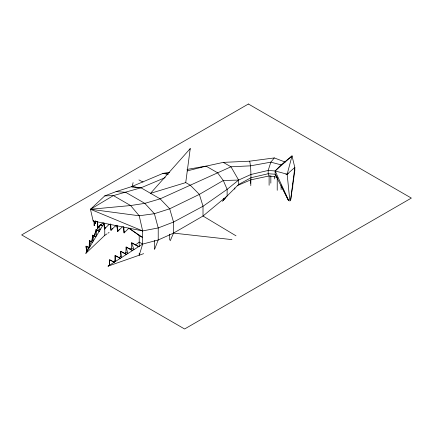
<?xml version="1.0" encoding="UTF-8"?>
<svg xmlns="http://www.w3.org/2000/svg" width="433" height="433" viewBox="0 0 433 433"><rect width="100%" height="100%" fill="white"/><g stroke="black" fill="none" stroke-linecap="round" stroke-linejoin="round"><path stroke-width="0.65" d="M109.37 265.142L109.587 259.778L114.22 262.225L109.587 259.778L109.517 265.223L108.066 266.149L143.642 253.657M114.875 260.888L115.091 255.524L120.331 258.322L115.091 255.524L115.627 261.321L114.875 260.888L113.608 261.868M120.379 256.639L120.591 251.27L126.441 254.425L120.591 251.27L121.743 257.424L120.379 256.639L119.107 257.619M125.884 252.385L126.095 247.021L132.558 250.523L126.095 247.021L127.854 253.522L125.884 252.385L124.612 253.365M131.388 248.131L131.6 242.767L138.668 246.621L131.6 242.767L133.965 249.625L131.388 248.131L130.117 249.116M94.27 224.224L94.167 225.533L95.606 221.312M185.735 182.596L190.228 148.584L150.565 193.324L185.735 182.596L190.282 185.221L199.375 194.379L203.012 206.26L203.012 216.035L236.007 235.828M132.049 187.137L133.093 182.596M288.595 200.739L275.155 174.234L275.155 170.965L281.104 164.859L292.021 155.967L287.155 174.223L289.856 201.069M95.417 220.971L94.167 225.533L93.95 221.03M95.152 221.756L95.249 223.688L95.785 221.734M288.275 173.595L287.155 174.223L275.155 170.965L268.184 170.45L250.972 174.467L238.621 180.063L227.13 189.345L203.012 206.26L173.53 222.053L158.218 227.947L142.663 230.919L93.138 221.025L90.465 209.285L104.764 195.889L113.376 195.597L130.604 205.545L139.215 215.78L142.663 230.919L142.663 244.077L139.215 255.237L139.215 253.267M95.249 223.688L96.072 221.274M154.63 249.191L158.218 239.979L158.218 227.947L154.392 213.702L144.822 203.364L125.678 192.312L116.109 191.602L104.764 195.889M133.369 186.314L131.421 186.704L140.996 187.798L160.134 198.85L169.704 208.793L173.53 222.053L173.53 233.106L170.212 240.77M98.172 226.897L97.436 228.532L100.012 230.02L99.53 225.474M106.924 233.896L104.764 235.352L85.864 253.332L97.961 227.406M189.659 149.786L190.228 148.584M131.421 186.704L163.008 173.384L169.671 172.291M124.726 231.79L124.071 232.922L123.4 226.491M93.138 221.025L93.441 220.505M94.973 221.387L95.276 220.873M85.864 253.332L104.142 223.222M100.288 224.732L97.907 227.693L97.236 221.263M105.636 227.52L104.445 228.997L103.779 222.573M112.575 228.332L110.989 230.307L110.318 223.877M119.513 229.149L117.527 231.612L116.861 225.187M285.228 162.088L274.316 157.926L270.841 162.164L268.184 170.45L268.184 173.725L269.11 175.955L269.11 185.275M225.431 197.859L222.346 201.329M290.7 157.46L292.021 155.967L294.808 167.452L294.808 170.721L290.592 200.447L294.808 167.452L287.155 174.223L285.834 174.174M276.882 176.724L275.155 174.234L268.184 173.725L250.972 177.741L238.621 184.48L227.13 195.976L223.304 200.398L223.304 198.406M102.697 222.935L97.907 227.693L97.663 221.929M109.235 224.24L104.445 228.997L104.207 223.233M115.779 225.55L110.989 230.307L110.745 224.543M122.317 226.854L117.527 231.612L117.289 225.847M128.893 228.169L139.215 235.509L142.663 237.501L128.893 228.169L124.071 232.922L123.827 227.157M292.021 155.967L275.155 170.965L288.741 200.717M135.621 244.861L139.215 242.085L142.663 244.077L158.218 239.979L173.53 233.106L203.012 216.035L227.13 195.976L227.13 189.345L223.304 180.501L217.561 172.767L206.076 166.137L187.002 169.433M108.006 233.165L109.084 232.44M108.066 266.149L142.663 244.077M237.252 185.638L250.783 179.852L269.11 175.955L276.6 177.124M142.663 230.919L90.465 209.285L113.376 195.597L140.996 187.798L165.254 177.6M116.109 191.602L131.426 186.693L140.996 187.798M187.126 170.927L206.076 166.137L223.304 162.38L249.7 161.179L274.316 157.926M200.333 167.241L201.664 167.203M238.621 184.48L238.621 180.063L223.304 180.501L199.375 194.379L169.704 208.793L154.392 213.702L139.215 215.78L90.465 209.285L130.604 205.545L144.822 203.364L160.134 198.85L230.962 166.797L250.42 165.844L270.841 162.164L281.104 164.859M173.53 233.106L231.936 239.617M163.008 173.395L168.215 174.158L163.035 173.4M100.456 224.711L102.583 225.788L100.553 224.613M138.944 179.911L143.031 182.093M223.304 162.38L230.962 166.797L238.621 180.063M138.43 234.459L139.215 235.509L139.215 246.691M281.915 186.872L284.259 191.695M284.849 192.901L288.367 200.133M249.7 161.179C251.286 169.265 250.913 177.508 250.783 185.687M292.74 183.652L292.74 187.543M281.104 185.032L281.104 189.611M277.223 177.221L277.223 190.314M274.316 176.253L274.316 178.916M270.841 175.83L270.841 183.154M250.42 180.112L250.42 183.354M234.789 187.954L234.789 189.216M169.704 234.15L169.704 240.001M154.392 240.445L154.392 249.137M116.109 225.701L116.109 227.038M104.764 228.115L104.764 235.352M89.377 240.678L89.241 246.09L89.999 246.523L89.377 240.678L92.565 242.291L89.377 240.678M92.716 235.179L91.975 240.239L93.339 241.024L92.716 235.179L95.904 236.791L92.716 235.179M96.056 229.674L94.703 234.383L96.673 235.52L96.056 229.674L99.244 231.292L96.056 229.674M248.396 104.007L21.65 234.913L184.604 328.993L411.35 198.087L248.396 104.007M88.613 247.443L86.037 246.182L86.66 252.028L86.037 246.182L89.225 247.795L88.613 247.443"/></g></svg>
